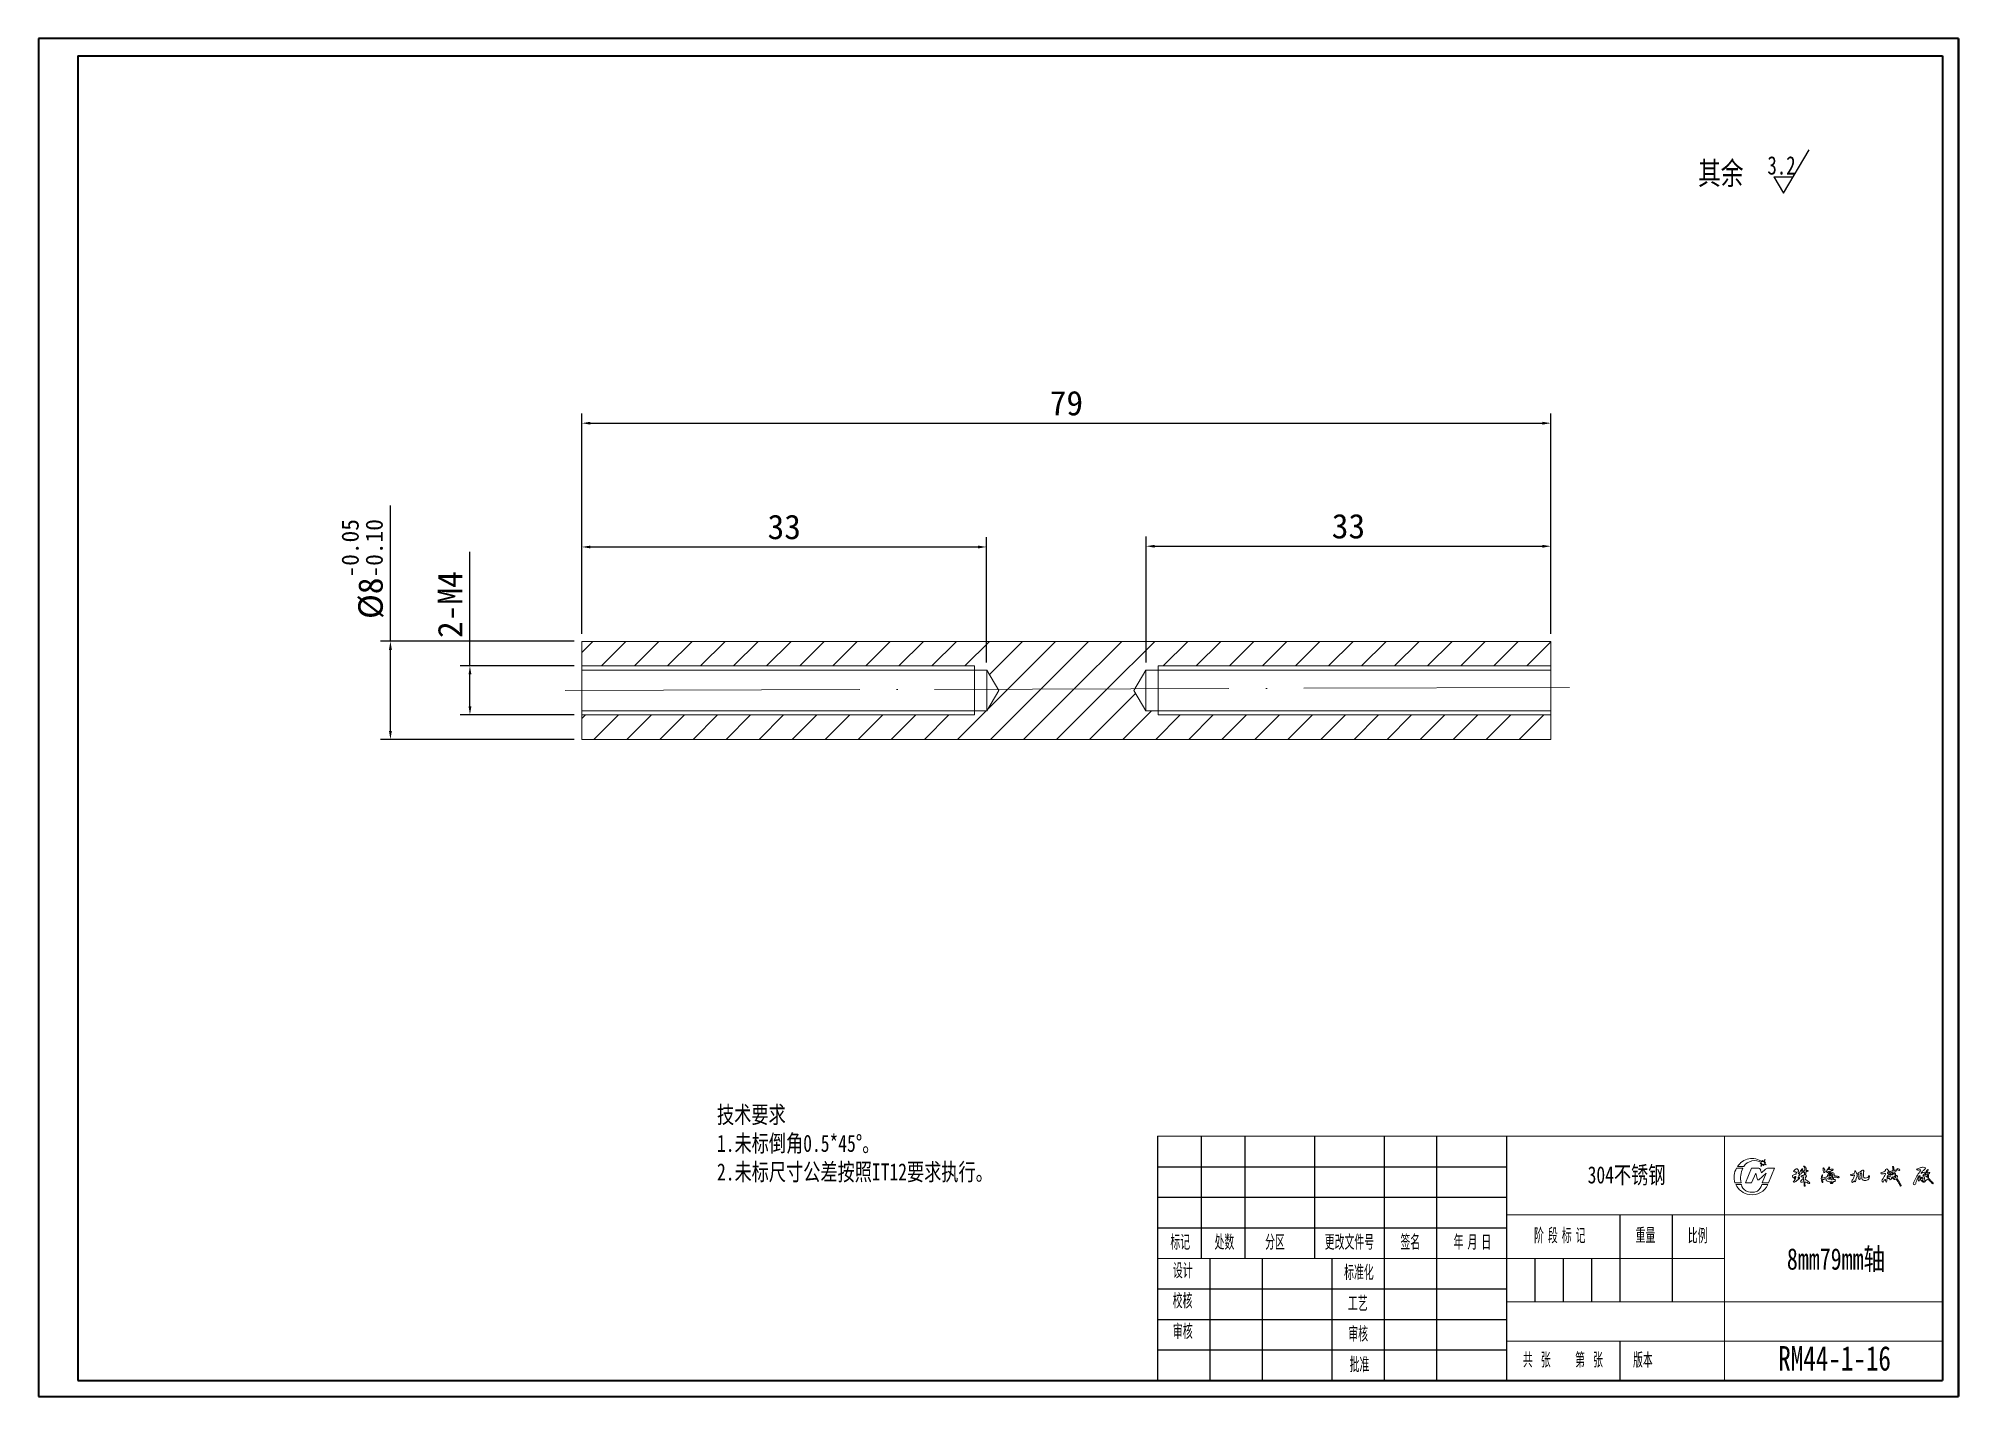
# Model space of a CAD drawing. Header units: millimetres. Extents: x 1773 to 1930, y 8 to 119.
import ezdxf

# ---------------------------------------------------------------- set-up
doc = ezdxf.new("R2010")
doc.units = ezdxf.units.MM
doc.header["$PDSIZE"] = -1
doc.linetypes.add('ACAD_ISO04W100', pattern=[30, 24, -3, 0, -3])
for name, color, linetype in [('10', 7, 'Continuous'), ('5', 7, 'Continuous'), ('9', 7, 'Continuous')]:
    doc.layers.add(name, color=color, linetype=linetype)
doc.layers.add('中心线', color=6, linetype='ACAD_ISO04W100', lineweight=0)
doc.layers.add('尺寸线', color=100, linetype='Continuous', lineweight=5)
doc.styles.add('SLDTEXTSTYLE1', font='TXT', dxfattribs={"width": 0.6, "bigfont": 'bigfont'})
doc.dimstyles.new('Annotative', dxfattribs={"dimscale": 0, "dimtxt": 2.5, "dimasz": 2.5, "dimexe": 1.25, "dimexo": 0.625, "dimtad": 1, "dimtxsty": 'Standard', "dimcen": 2.5, "dimadec": 0, "dimazin": 0, "dimtfac": 1, "dimtmove": 0, "dimatfit": 3, "dimfxl": 1, "dimarcsym": 0})

# ---------------------------------------------------------------- blocks, each defined once
blk = doc.blocks.new('*D11')
at = {"layer": 'Defpoints', "color": 0, "transparency": 16777216}
for p in [(1801.7, 69.75), (1817.3, 69.75), (1817.3, 61.75)]:
    blk.add_point(p, dxfattribs=at)
at = {"layer": '尺寸线', "color": 0, "lineweight": -2, "transparency": 16777216}
for p, q in [((1801.7, 69.75), (1801.7, 80.83)), ((1816.67, 69.75), (1800.9, 69.75)), ((1801.7, 62.45), (1801.7, 69.05)), ((1816.67, 61.75), (1800.9, 61.75))]:
    blk.add_line(p, q, dxfattribs=at)
at = {"layer": '尺寸线', "color": 0, "transparency": 16777216}
for points in [[(1801.58, 69.05), (1801.82, 69.05), (1801.7, 69.75)], [(1801.58, 62.45), (1801.82, 62.45), (1801.7, 61.75)]]:
    blk.add_solid(points, dxfattribs=at)
at = {"layer": '尺寸线', "color": 0, "transparency": 16777216, "insert": (1799.44, 75.64), "char_height": 2, "attachment_point": 5, "rotation": 90}
blk.add_mtext('%%C8{\\H0.7x;\\S-0.05^ -0.10;}', dxfattribs=at)
blk = doc.blocks.new('*D22')
at = {"layer": 'Defpoints', "color": 0, "transparency": 16777216}
for p in [(1896.3, 87.53), (1817.3, 69.75), (1896.3, 69.75)]:
    blk.add_point(p, dxfattribs=at)
at = {"layer": '尺寸线', "color": 0, "lineweight": -2, "transparency": 16777216}
for p, q in [((1817.3, 70.37), (1817.3, 88.33)), ((1896.3, 70.37), (1896.3, 88.33)), ((1818, 87.53), (1895.6, 87.53))]:
    blk.add_line(p, q, dxfattribs=at)
at = {"layer": '尺寸线', "color": 0, "transparency": 16777216}
for points in [[(1818, 87.64), (1818, 87.41), (1817.3, 87.53)], [(1895.6, 87.64), (1895.6, 87.41), (1896.3, 87.53)]]:
    blk.add_solid(points, dxfattribs=at)
at = {"layer": '尺寸线', "color": 0, "transparency": 16777216, "insert": (1856.8, 89.15), "char_height": 2, "attachment_point": 5}
blk.add_mtext('79', dxfattribs=at)
blk = doc.blocks.new('*D20')
at = {"layer": 'Defpoints', "color": 0, "transparency": 16777216}
for p in [(1850.3, 77.44), (1817.3, 69.75), (1850.3, 67.4)]:
    blk.add_point(p, dxfattribs=at)
at = {"layer": '尺寸线', "color": 0, "lineweight": -2, "transparency": 16777216}
for p, q in [((1817.3, 70.37), (1817.3, 78.24)), ((1818, 77.44), (1849.6, 77.44)), ((1850.3, 68.02), (1850.3, 78.24))]:
    blk.add_line(p, q, dxfattribs=at)
at = {"layer": '尺寸线', "color": 0, "transparency": 16777216}
for points in [[(1818, 77.55), (1818, 77.32), (1817.3, 77.44)], [(1849.6, 77.55), (1849.6, 77.32), (1850.3, 77.44)]]:
    blk.add_solid(points, dxfattribs=at)
at = {"layer": '尺寸线', "color": 0, "transparency": 16777216, "insert": (1833.8, 79.06), "char_height": 2, "attachment_point": 5}
blk.add_mtext('33', dxfattribs=at)
blk = doc.blocks.new('*D21')
at = {"layer": 'Defpoints', "color": 0, "transparency": 16777216}
for p in [(1896.3, 77.5), (1896.3, 69.75), (1863.29, 67.4)]:
    blk.add_point(p, dxfattribs=at)
at = {"layer": '尺寸线', "color": 0, "lineweight": -2, "transparency": 16777216}
for p, q in [((1863.29, 68.02), (1863.29, 78.3)), ((1896.3, 70.37), (1896.3, 78.3)), ((1863.99, 77.5), (1895.6, 77.5))]:
    blk.add_line(p, q, dxfattribs=at)
at = {"layer": '尺寸线', "color": 0, "transparency": 16777216}
for points in [[(1863.99, 77.61), (1863.99, 77.38), (1863.29, 77.5)], [(1895.6, 77.61), (1895.6, 77.38), (1896.3, 77.5)]]:
    blk.add_solid(points, dxfattribs=at)
at = {"layer": '尺寸线', "color": 0, "transparency": 16777216, "insert": (1879.79, 79.12), "char_height": 2, "attachment_point": 5}
blk.add_mtext('33', dxfattribs=at)
blk = doc.blocks.new('*D24')
at = {"layer": 'Defpoints', "color": 0, "transparency": 16777216}
for p in [(1808.18, 67.75), (1817.3, 67.75), (1817.3, 63.75)]:
    blk.add_point(p, dxfattribs=at)
at = {"layer": '尺寸线', "color": 0, "lineweight": -2, "transparency": 16777216}
for p, q in [((1808.18, 67.75), (1808.18, 77.03)), ((1816.67, 67.75), (1807.38, 67.75)), ((1808.18, 64.45), (1808.18, 67.05)), ((1816.67, 63.75), (1807.38, 63.75))]:
    blk.add_line(p, q, dxfattribs=at)
at = {"layer": '尺寸线', "color": 0, "transparency": 16777216}
for points in [[(1808.07, 67.05), (1808.3, 67.05), (1808.18, 67.75)], [(1808.07, 64.45), (1808.3, 64.45), (1808.18, 63.75)]]:
    blk.add_solid(points, dxfattribs=at)
at = {"layer": '尺寸线', "color": 0, "transparency": 16777216, "insert": (1806.56, 72.74), "char_height": 2, "attachment_point": 5, "rotation": 90}
blk.add_mtext('2-M4', dxfattribs=at)

msp = doc.modelspace()

# ---------------------------------------------------------------- hatches: boundary and pattern name
h = msp.add_hatch()
h.set_pattern_fill('ANSI31', color=4, scale=0.6)
h.paths.add_polyline_path([(1896.296, 69.745), (1817.296, 69.745), (1817.296, 67.745), (1849.305, 67.745), (1849.305, 67.395), (1850.305, 67.395), (1851.235, 65.847), (1862.377, 65.879), (1863.288, 67.395), (1864.288, 67.395), (1864.288, 67.745), (1896.296, 67.745)])
h.paths.add_polyline_path([(1896.296, 63.745), (1864.288, 63.745), (1864.288, 64.095), (1863.288, 64.095), (1862.216, 65.878), (1851.235, 65.847), (1851.296, 65.745), (1850.305, 64.095), (1849.305, 64.095), (1849.305, 63.745), (1817.296, 63.745), (1817.296, 61.745), (1896.296, 61.745)])

# ---------------------------------------------------------------- linework, layer by layer
for p, q in [((1915.257, 106.279), (1917.332, 109.807)), ((1914.475, 107.609), (1915.257, 106.279)), ((1914.475, 107.609), (1916.039, 107.609))]:
    msp.add_line(p, q)
at = {"color": 7, "linetype": 'Continuous', "lineweight": 15}
for p, q in [((1817.296, 67.395), (1817.296, 69.745)), ((1817.296, 69.745), (1896.296, 69.745)), ((1896.296, 67.395), (1896.296, 69.745)), ((1817.296, 67.745), (1849.305, 67.745)), ((1817.296, 67.395), (1850.305, 67.395)), ((1817.296, 64.095), (1817.296, 67.395)), ((1849.305, 67.745), (1849.305, 63.745)), ((1850.305, 67.395), (1851.296, 65.745)), ((1850.305, 67.395), (1850.305, 64.095)), ((1862.296, 65.745), (1863.288, 67.395)), ((1863.288, 67.395), (1896.296, 67.395)), ((1863.288, 64.095), (1863.288, 67.395)), ((1864.288, 67.745), (1896.296, 67.745)), ((1864.288, 63.745), (1864.288, 67.745)), ((1896.296, 64.095), (1896.296, 67.395)), ((1851.296, 65.745), (1850.305, 64.095)), ((1863.288, 64.095), (1862.296, 65.745)), ((1850.305, 64.095), (1817.296, 64.095)), ((1817.296, 61.745), (1817.296, 64.095)), ((1849.305, 63.745), (1817.296, 63.745)), ((1896.296, 64.095), (1863.288, 64.095)), ((1896.296, 63.745), (1864.288, 63.745)), ((1896.296, 61.745), (1896.296, 64.095)), ((1896.296, 61.745), (1817.296, 61.745))]:
    msp.add_line(p, q, dxfattribs=at)
at = {"layer": '10', "color": 7, "lineweight": 15}
for p, q in [((1910.435, 29.405), (1910.435, 19.453)), ((1892.664, 23.007), (1928.206, 23.007)), ((1864.23, 19.453), (1910.435, 19.453)), ((1910.435, 19.453), (1910.435, 9.501)), ((1892.664, 15.899), (1928.206, 15.899)), ((1892.664, 12.694), (1928.206, 12.694))]:
    msp.add_line(p, q, dxfattribs=at)
at = {"layer": '5', "color": 7, "lineweight": 15}
for p, q in [((1864.23, 29.405), (1928.206, 29.405)), ((1864.23, 29.405), (1928.206, 29.405)), ((1911.431, 26.814), (1911.947, 26.814)), ((1912.008, 26.934), (1911.509, 26.934)), ((1912.152, 25.607), (1912.647, 26.808)), ((1912.647, 26.808), (1913.152, 26.808)), ((1913.35, 27.169), (1913.463, 27.244)), ((1913.49, 27.16), (1913.353, 27.16)), ((1913.39, 26.648), (1913.457, 26.412)), ((1913.413, 26.967), (1913.49, 27.16)), ((1913.561, 27.124), (1913.422, 26.962)), ((1913.457, 26.412), (1913.794, 26.728)), ((1913.502, 27.324), (1913.516, 27.429)), ((1913.539, 27.434), (1913.598, 27.332)), ((1913.624, 27.015), (1913.561, 27.124)), ((1913.598, 27.332), (1913.751, 27.521)), ((1913.648, 27.133), (1913.647, 27.021)), ((1913.811, 27.076), (1913.648, 27.133)), ((1913.759, 27.516), (1913.667, 27.3)), ((1913.667, 27.3), (1913.786, 27.297)), ((1913.789, 27.288), (1913.699, 27.22)), ((1913.699, 27.22), (1913.823, 27.096)), ((1914.016, 26.808), (1914.516, 26.808)), ((1914.516, 26.808), (1914.017, 25.603)), ((1918.476, 26.803), (1918.506, 26.819)), ((1918.506, 26.819), (1918.537, 26.804)), ((1918.923, 26.721), (1918.918, 26.685)), ((1918.98, 26.769), (1918.923, 26.721)), ((1918.951, 26.904), (1918.986, 26.897)), ((1923.569, 26.607), (1923.572, 26.688)), ((1924.137, 26.916), (1924.147, 26.948)), ((1924.153, 26.881), (1924.137, 26.916)), ((1924.17, 26.765), (1924.153, 26.881)), ((1924.272, 26.652), (1924.299, 26.626)), ((1924.514, 26.771), (1924.497, 26.735)), ((1924.497, 26.735), (1924.526, 26.703)), ((1924.733, 26.676), (1924.718, 26.715)), ((1927.015, 26.694), (1927.039, 26.664)), ((1911.806, 25.607), (1911.295, 25.605)), ((1911.367, 25.473), (1911.826, 25.473)), ((1912.649, 25.607), (1912.152, 25.607)), ((1912.985, 26.401), (1912.649, 25.607)), ((1913.129, 25.858), (1912.985, 26.401)), ((1913.235, 25.858), (1913.129, 25.858)), ((1913.833, 26.385), (1913.235, 25.858)), ((1913.482, 25.473), (1913.987, 25.473)), ((1913.519, 25.603), (1913.833, 26.385)), ((1914.017, 25.603), (1913.519, 25.603)), ((1916.05, 25.677), (1916.06, 25.709)), ((1916.165, 26.109), (1916.15, 26.09)), ((1916.216, 26.026), (1916.193, 25.955)), ((1916.21, 25.908), (1916.268, 26.079)), ((1916.252, 26.325), (1916.283, 26.343)), ((1916.299, 26.491), (1916.269, 26.507)), ((1916.478, 26.349), (1916.512, 26.345)), ((1916.485, 26.01), (1916.508, 26.037)), ((1916.508, 26.037), (1916.544, 26.034)), ((1916.67, 25.677), (1916.647, 25.703)), ((1916.685, 26.11), (1916.682, 26.144)), ((1916.717, 26.098), (1916.685, 26.11)), ((1916.733, 26.558), (1916.747, 26.529)), ((1916.903, 26.078), (1916.882, 26.1)), ((1916.889, 25.847), (1916.899, 25.693)), ((1916.911, 25.885), (1916.911, 25.91)), ((1916.923, 25.621), (1916.911, 25.885)), ((1916.949, 25.346), (1916.931, 25.373)), ((1916.975, 26.491), (1916.943, 26.504)), ((1917.016, 25.386), (1917.015, 25.354)), ((1917.122, 26.532), (1917.091, 26.518)), ((1917.394, 25.592), (1917.381, 25.565)), ((1918.4, 26.256), (1918.425, 26.271)), ((1918.431, 25.623), (1918.402, 25.627)), ((1918.43, 25.861), (1918.426, 25.827)), ((1918.459, 25.881), (1918.43, 25.861)), ((1918.452, 25.65), (1918.431, 25.623)), ((1918.722, 25.904), (1918.7, 25.927)), ((1918.722, 25.867), (1918.722, 25.904)), ((1918.942, 26.171), (1918.953, 26.156)), ((1919.018, 26.407), (1918.963, 26.194)), ((1918.984, 25.907), (1919.003, 25.934)), ((1919.001, 26.513), (1918.992, 26.54)), ((1919.014, 26.009), (1919.039, 26.025)), ((1919.018, 26.266), (1919.038, 26.36)), ((1919.081, 26.284), (1919.039, 26.254)), ((1919.057, 26.241), (1919.078, 26.257)), ((1919.092, 26.259), (1919.106, 26.246)), ((1919.096, 25.578), (1919.096, 25.611)), ((1919.23, 26.164), (1919.218, 26.088)), ((1919.241, 26.042), (1919.263, 26.213)), ((1919.347, 25.713), (1919.317, 25.703)), ((1919.465, 25.763), (1919.453, 25.73)), ((1919.472, 25.857), (1919.487, 25.831)), ((1919.784, 26.082), (1919.78, 26.046)), ((1920.735, 26.233), (1920.716, 26.252)), ((1920.912, 26.233), (1920.867, 26.21)), ((1920.913, 25.654), (1920.883, 25.646)), ((1921.024, 26.237), (1920.993, 26.256)), ((1921.049, 25.776), (1921.016, 25.777)), ((1921.03, 26.194), (1921.024, 26.237)), ((1921.057, 25.731), (1921.049, 25.776)), ((1921.062, 26.545), (1921.071, 26.583)), ((1921.071, 26.583), (1921.108, 26.583)), ((1921.132, 25.712), (1921.097, 25.694)), ((1921.239, 26.378), (1921.27, 26.346)), ((1921.349, 26.429), (1921.341, 26.391)), ((1921.403, 25.895), (1921.441, 25.892)), ((1921.514, 26.338), (1921.534, 26.372)), ((1921.589, 26.428), (1921.615, 26.41)), ((1923.375, 25.701), (1923.346, 25.673)), ((1923.571, 25.855), (1923.565, 25.892)), ((1923.641, 25.69), (1923.62, 25.664)), ((1923.741, 26.362), (1923.771, 26.349)), ((1923.795, 26.232), (1923.769, 26.223)), ((1923.834, 26.578), (1923.833, 26.545)), ((1923.946, 26.383), (1923.852, 26.284)), ((1923.916, 25.95), (1923.885, 25.968)), ((1923.955, 25.86), (1923.919, 25.867)), ((1923.937, 26.261), (1923.99, 26.318)), ((1924.137, 26.474), (1924.043, 26.446)), ((1924.127, 26.399), (1924.177, 26.407)), ((1924.137, 26.064), (1924.13, 26.099)), ((1924.133, 26.273), (1924.133, 26.303)), ((1924.318, 26.504), (1924.137, 26.474)), ((1924.18, 25.964), (1924.151, 25.946)), ((1924.239, 26.028), (1924.18, 25.964)), ((1924.185, 26.406), (1924.216, 26.376)), ((1924.222, 25.949), (1924.282, 25.961)), ((1924.262, 26.136), (1924.256, 26.128)), ((1924.258, 26.294), (1924.297, 26.305)), ((1924.409, 26.189), (1924.414, 26.15)), ((1924.414, 26.15), (1924.447, 26.121)), ((1924.473, 26.224), (1924.507, 26.215)), ((1924.516, 26.033), (1924.496, 26.002)), ((1924.832, 25.356), (1924.796, 25.347)), ((1926.399, 26.145), (1926.389, 26.173)), ((1926.393, 25.89), (1926.399, 25.927)), ((1926.441, 25.831), (1926.393, 25.89)), ((1926.463, 26.389), (1926.499, 26.383)), ((1926.589, 25.831), (1926.56, 25.805)), ((1926.635, 26.258), (1926.619, 26.218)), ((1926.893, 26.26), (1926.856, 26.261)), ((1926.944, 26.456), (1926.93, 26.417)), ((1926.93, 26.417), (1926.943, 26.39)), ((1927.165, 26.446), (1927.192, 26.416))]:
    msp.add_line(p, q, dxfattribs=at)
for centre, radius, start, end in [((1912.631, 26.067), 1.414, 148.10678, 199.0712), ((1912.687, 26.202), 1.387, 53.99854, 148.11308), ((1913.474, 26.024), 1.72, 152.64769, 194.03749), ((1912.887, 26.379), 1.039, 56.30183, 147.72417), ((1913.17, 26.577), 0.232, 17.84837, 94.25997), ((1913.353, 27.165), 0.00492, 123.59808, 270), ((1913.418, 26.965), 0.00492, 158.25924, 319.48501), ((1913.528, 27.428), 0.0123, 30.5695, 172.24527), ((1913.635, 27.021), 0.0123, 210.0475, 359.33925), ((1913.754, 27.518), 0.00492, 336.84757, 141.15035), ((1913.786, 27.292), 0.00492, 306.89987, 88.42974), ((1914.045, 26.382), 0.427, 93.88116, 125.93911), ((1913.815, 27.087), 0.0123, 250.62338, 44.9943), ((1916.17, 26.526), 0.104, 115.88205, 173.9154), ((1916.172, 26.617), 0.0475, 90.16643, 177.15274), ((1916.269, 26.601), 0.116, 95.00357, 146.77594), ((1916.32, 26.666), 0.0797, 40.56591, 139.98771), ((1916.161, 26.277), 0.491, 55.36323, 63.54781), ((1916.793, 26.834), 0.384, 203.40216, 213.911), ((1916.334, 26.595), 0.142, 328.87571, 9.96208), ((1916.983, 26.404), 0.386, 131.13318, 152.18921), ((1916.788, 26.686), 0.0604, 71.26752, 170.74483), ((1916.937, 26.503), 0.211, 145.51709, 164.82413), ((1916.447, 26.875), 0.405, 321.3255, 331.19696), ((1916.764, 26.715), 0.0511, 316.66988, 32.3132), ((1916.922, 26.915), 0.0459, 66.69586, 147.69693), ((1916.874, 26.869), 0.0714, 25.63936, 82.80869), ((1916.598, 26.693), 0.399, 356.13915, 31.29985), ((1916.935, 26.823), 0.134, 12.6009, 87.89792), ((1916.923, 26.653), 0.0742, 288.53917, 10.41098), ((1916.84, 26.738), 0.254, 346.7386, 26.84101), ((1917.171, 26.664), 0.0855, 169.41921, 216.93768), ((1917.156, 26.831), 0.225, 256.37479, 283.87397), ((1917.224, 26.534), 0.0801, 52.06811, 100.59966), ((1918.633, 26.743), 0.168, 159.05098, 196.84599), ((1918.983, 26.709), 0.511, 181.72603, 206.7303), ((1918.603, 26.803), 0.0656, 179.85433, 247.00262), ((1918.304, 26.579), 0.319, 4.16649, 30.95386), ((1919.149, 26.462), 0.389, 144.34957, 170.68907), ((1916.634, 27.919), 2.52, 330.76649, 333.99261), ((1917.072, 27.936), 2.144, 328.44852, 331.21479), ((1918.971, 26.775), 0.104, 239.46341, 298.59173), ((1918.913, 26.851), 0.106, 309.16772, 348.94294), ((1918.297, 26.542), 0.775, 21.79876, 27.21515), ((1919.026, 26.789), 0.106, 267.65225, 307.84646), ((1919.191, 26.338), 0.38, 94.04097, 105.21873), ((1919.35, 26.038), 0.704, 99.23738, 105.30645), ((1919.192, 26.768), 0.164, 261.14893, 286.60528), ((1919.231, 26.663), 0.0706, 29.98959, 85.48529), ((1919.08, 26.768), 0.224, 315.36404, 341.91805), ((1922.277, 25.562), 1.226, 121.01497, 124.68213), ((1921.714, 26.564), 0.0849, 345.38413, 144.80873), ((1923.671, 26.628), 0.116, 92.38317, 148.90354), ((1923.606, 26.627), 0.132, 29.05936, 62.6982), ((1923.483, 26.34), 0.423, 34.18843, 55.84857), ((1924.084, 26.787), 0.195, 274.63376, 297.53629), ((1924.164, 26.898), 0.0525, 21.32184, 108.17619), ((1925.108, 26.853), 0.942, 185.35467, 190.09043), ((1924.117, 26.656), 0.0707, 323.57903, 26.99106), ((1923.978, 26.782), 0.271, 356.92747, 29.94288), ((1924.81, 26.824), 0.564, 185.74219, 197.75807), ((1924.262, 26.845), 0.222, 279.60894, 299.35701), ((1924.394, 26.557), 0.0976, 35.28434, 103.784), ((1925.689, 25.585), 1.592, 139.74669, 142.61696), ((1924.543, 26.477), 0.296, 53.71884, 95.69989), ((1924.744, 26.914), 0.303, 224.06332, 255.8517), ((1924.633, 26.723), 0.11, 289.88514, 334.75238), ((1926.603, 25.903), 0.959, 103.38514, 121.96981), ((1926.201, 26.781), 0.124, 211.526, 265.05364), ((1926.283, 26.868), 0.23, 246.3551, 266.49125), ((1926.404, 26.321), 0.345, 93.92541, 113.05638), ((1926.41, 26.581), 0.0896, 57.68166, 109.54099), ((1926.609, 26.188), 0.686, 86.6853, 109.38389), ((1926.813, 26.277), 0.52, 133.02447, 141.47338), ((1927.012, 26.157), 0.586, 127.55775, 138.95119), ((1926.675, 26.628), 0.247, 59.89747, 96.25219), ((1926.545, 26.903), 0.302, 291.36547, 320.75735), ((1926.749, 26.783), 0.0773, 292.93388, 49.26034), ((1927.007, 26.55), 0.106, 134.76416, 177.12423), ((1927.021, 26.604), 0.0909, 93.49946, 166.2315), ((1926.781, 26.706), 0.261, 317.14152, 350.82555), ((1912.643, 26.048), 1.4, 204.25819, 263.22268), ((1912.533, 25.573), 0.714, 188.07778, 239.36943), ((1912.704, 26.045), 1.405, 260.74299, 335.98713), ((1912.309, 25.845), 1.23, 312.06403, 342.41098), ((1916.088, 26.135), 0.107, 111.73471, 250.43201), ((1915.801, 26.796), 0.613, 293.74076, 304.37866), ((1916.146, 26.221), 0.552, 259.91518, 270.87813), ((1915.899, 25.716), 0.354, 52.03613, 64.44068), ((1917.052, 24.991), 1.225, 135.77997, 144.14487), ((1916.155, 26.667), 0.157, 235.55963, 273.09561), ((1916.587, 26.509), 0.697, 227.57647, 233.63482), ((1916.268, 26.101), 0.224, 94.00789, 122.49705), ((1916.192, 26.084), 0.0417, 171.39316, 285.58996), ((1916.145, 25.806), 0.138, 274.20871, 318.69402), ((1916.222, 26.721), 0.219, 254.45682, 282.35154), ((1916.196, 26.092), 0.0359, 67.96471, 152.63215), ((1916.181, 25.959), 0.0132, 236.67345, 342.78491), ((1916.056, 25.955), 0.162, 317.34984, 342.87309), ((1916.203, 26.03), 0.0132, 342.78491, 91.18323), ((1916.16, 26.318), 0.199, 284.42988, 294.48738), ((1916.244, 26.119), 0.018, 338.4925, 93.47325), ((1916.672, 25.394), 0.532, 123.39982, 142.88236), ((1916.233, 26.088), 0.0367, 345.40153, 40.67624), ((1916.093, 26.412), 0.202, 340.21454, 1.49825), ((1916.132, 26.464), 0.169, 343.75878, 9.03261), ((1915.821, 26.78), 1.095, 300.69424, 306.31765), ((1916.281, 26.116), 0.202, 317.22654, 337.38014), ((1916.436, 26.033), 0.0545, 262.75607, 335.03996), ((1916.751, 26.472), 0.299, 170.36434, 204.19773), ((1916.345, 26.137), 0.157, 321.28638, 0.14287), ((1916.759, 25.61), 0.409, 125.14715, 135.17814), ((1916.563, 26.151), 0.0632, 96.06335, 192.77441), ((1916.335, 26.441), 0.201, 331.4243, 351.08691), ((1916.499, 25.997), 0.0583, 295.09104, 39.4683), ((1916.624, 26.375), 0.0968, 117.42123, 158.79048), ((1916.643, 26.214), 0.115, 90.76751, 143.3679), ((1916.485, 26.243), 0.0777, 338.26911, 30.74864), ((1916.671, 26.445), 0.0926, 126.9119, 170.0414), ((1916.171, 26.731), 0.492, 334.47962, 342.72974), ((1916.527, 26.584), 0.28, 294.24208, 316.26159), ((1916.294, 25.812), 0.369, 342.7667, 353.93769), ((1916.72, 25.752), 0.0624, 96.00648, 160.44021), ((1916.771, 26.111), 0.446, 256.86891, 284.61724), ((1916.807, 26.001), 0.19, 99.81165, 131.03223), ((1916.222, 26.299), 0.69, 315.43317, 324.4382), ((1916.799, 26.219), 0.145, 235.83347, 305.07277), ((1917.091, 26.033), 0.509, 127.31067, 135.32762), ((1916.861, 26.312), 0.246, 93.20974, 117.52757), ((1916.822, 26.141), 0.0663, 72.56929, 135.4047), ((1916.719, 26.609), 0.183, 290.38055, 312.91964), ((1918.977, 24.109), 2.83, 138.66815, 140.81882), ((1916.847, 26.317), 0.113, 267.43343, 338.97668), ((1916.856, 26.616), 0.141, 264.95169, 308.03305), ((1916.927, 26.449), 0.135, 81.92744, 126.67163), ((1916.73, 26.103), 0.175, 314.20692, 351.58046), ((1916.829, 25.906), 0.0458, 312.80177, 359.72413), ((1916.876, 25.875), 0.0167, 191.77564, 274.76943), ((1916.894, 25.9), 0.0201, 30.37273, 163.99607), ((1916.876, 25.846), 0.0132, 3.57579, 82.82114), ((1916.885, 25.693), 0.0132, 264.40984, 3.57579), ((1915.673, 25.458), 1.261, 356.16, 7.45446), ((1916.961, 25.511), 0.165, 265.92367, 288.99747), ((1919.138, 25.982), 2.205, 169.54971, 172.32807), ((1916.646, 26.453), 0.331, 347.61238, 6.50537), ((1917.206, 25.573), 0.208, 152.93266, 192.2151), ((1917.108, 25.441), 0.107, 170.8204, 210.91739), ((1916.702, 25.493), 0.302, 353.48882, 6.8611), ((1917.046, 25.602), 0.0706, 53.29979, 111.01202), ((1917.25, 25.928), 0.224, 166.95309, 194.40932), ((1916.202, 26.345), 0.908, 336.20184, 340.66322), ((1917.37, 26.32), 0.56, 233.13321, 244.16571), ((1917.212, 26.288), 0.156, 159.46151, 185.23184), ((1917.307, 26.488), 0.33, 220.65354, 233.05021), ((1917.128, 26.055), 0.0707, 130.87673, 189.16745), ((1917.623, 26.315), 0.557, 166.56195, 177.22767), ((1917.275, 26.455), 0.195, 161.24927, 183.02782), ((1917.043, 26.193), 0.0924, 294.8967, 339.12946), ((1917.032, 25.392), 0.272, 40.42099, 78.10447), ((1916.33, 25.944), 0.828, 15.08818, 19.81229), ((1917.142, 26.734), 0.203, 264.49128, 284.4301), ((1916.629, 24.948), 1, 40.12015, 60.26806), ((1916.35, 27.762), 1.486, 304.54577, 308.42677), ((1917.312, 25.649), 0.108, 227.82776, 309.58112), ((1918.508, 25.956), 0.181, 172.67696, 206.24608), ((1917.612, 26.166), 0.739, 345.35926, 353.68154), ((1919.545, 26.019), 1.208, 186.8083, 198.94544), ((1918.593, 26.025), 0.253, 150.43685, 166.48195), ((1917.933, 26.316), 0.47, 339.33731, 352.68595), ((1918.575, 26.055), 0.174, 165.44538, 199.15041), ((1918.197, 26.208), 0.236, 332.22312, 15.46446), ((1918.119, 27.559), 1.589, 280.54822, 288.24676), ((1918.056, 25.682), 0.397, 355.24294, 21.39194), ((1918.401, 26.71), 0.832, 273.97991, 278.85581), ((1919.496, 26.821), 1.028, 199.4082, 203.32193), ((1918.67, 25.659), 0.269, 83.52515, 121.48032), ((1918.464, 26.576), 0.184, 298.71089, 345.13535), ((1918.557, 26.455), 0.409, 278.35182, 308.34024), ((1919.093, 26.688), 0.478, 190.29648, 199.45662), ((1918.821, 25.855), 0.1, 172.86773, 253.42089), ((1918.18, 26.318), 0.62, 13.13159, 19.52313), ((1918.826, 26.499), 0.0578, 224.4428, 331.22424), ((1918.558, 24.753), 1.032, 70.91261, 76.87081), ((1918.684, 26.232), 0.16, 322.56195, 347.73017), ((1919.134, 26.076), 0.318, 144.60088, 157.4718), ((1918.911, 25.971), 0.055, 147.82, 225.32738), ((1919.151, 25.327), 0.732, 91.09513, 113.0134), ((1919.08, 26.598), 0.698, 252.69997, 262.0361), ((1918.677, 26.374), 0.228, 330.18511, 347.99972), ((1918.942, 26.45), 0.0692, 102.74047, 162.33987), ((1919.033, 25.981), 0.287, 241.49331, 269.79703), ((1919.667, 25.932), 0.862, 143.38742, 152.8231), ((1918.979, 26.473), 0.0681, 78.85274, 139.1547), ((1919.104, 26.044), 0.206, 133.38991, 142.03165), ((1918.994, 26.328), 0.177, 256.87561, 276.74517), ((1918.559, 26.646), 0.461, 334.36531, 343.16404), ((1919.242, 25.937), 0.239, 162.46075, 180.49175), ((1919.022, 26.183), 0.032, 257.35369, 8.59842), ((1919.243, 26.289), 0.254, 135.77568, 152.49696), ((1919.031, 26.265), 0.0131, 174.36274, 305.45423), ((1919.133, 25.133), 0.57, 82.33881, 100.222), ((1919.085, 26.329), 0.0566, 132.13492, 147.01586), ((1918.98, 25.869), 0.166, 30.60002, 69.33977), ((1919.101, 26.317), 0.0761, 87.96358, 135.13708), ((1919.065, 26.231), 0.0131, 128.13944, 185.70466), ((1919.334, 26.219), 0.283, 177.83307, 186.1836), ((1919.906, 26.014), 0.959, 145.28134, 151.83317), ((1919.086, 26.247), 0.0131, 62.84712, 128.13944), ((1919.033, 26.365), 0.0941, 300.7695, 314.15184), ((1919.156, 25.438), 0.183, 86.44899, 109.08666), ((1919.156, 25.612), 0.0694, 208.77301, 271.37545), ((1919.291, 25.958), 0.39, 110.46738, 119.5821), ((1918.89, 26.846), 0.5, 295.31345, 303.35768), ((1917.519, 26.357), 1.655, 343.36215, 345.88869), ((1919.172, 25.965), 0.106, 230.0997, 288.7629), ((1919.405, 26.476), 0.377, 217.59684, 226.2384), ((1919.086, 26.642), 0.0883, 291.27437, 335.76256), ((1919.059, 26.448), 0.397, 281.26614, 291.01765), ((1919.193, 26.229), 0.0541, 206.74106, 293.2294), ((1919.201, 26.277), 0.066, 358.35224, 134.77651), ((1919.177, 25.639), 0.0989, 259.12262, 341.84204), ((1919.222, 26.329), 0.114, 48.73299, 120.01574), ((1919.162, 25.673), 0.0532, 275.85777, 27.63047), ((1919.205, 26.09), 0.0131, 255.96963, 351.74296), ((1919.172, 25.914), 0.0591, 304.08962, 16.85772), ((1919.217, 26.166), 0.0131, 351.74296, 101.99256), ((1918.97, 26.015), 0.273, 341.9753, 5.65657), ((1919.082, 26.256), 0.186, 346.49377, 5.8595), ((1919.16, 25.721), 0.158, 314.57212, 353.66859), ((1919.225, 26.262), 0.169, 28.24187, 64.4197), ((1919.686, 25.922), 0.353, 155.57345, 184.64559), ((1919.395, 25.979), 0.105, 234.80046, 273.26907), ((1919.372, 25.9), 0.188, 262.30006, 295.26022), ((1919.404, 25.964), 0.111, 74.17181, 110.67067), ((1919.337, 26.298), 0.0569, 338.24435, 50.47087), ((1919.473, 26.247), 0.0883, 160.09577, 229.41631), ((1919.339, 25.465), 0.414, 71.13597, 81.36517), ((1919.498, 26.702), 0.528, 261.08588, 268.85479), ((1919.477, 25.7), 0.373, 74.94063, 96.59662), ((1919.691, 25.726), 0.229, 152.8165, 170.71013), ((1919.248, 24.185), 2.004, 78.08665, 83.14928), ((1919.763, 26.521), 0.498, 247.66272, 259.89858), ((1919.651, 25.975), 0.171, 38.77309, 86.38804), ((1919.709, 26.17), 0.144, 256.86653, 299.54845), ((1920.767, 26.244), 0.0517, 88.61056, 171.00204), ((1920.931, 26.966), 0.759, 255.08217, 265.17792), ((1920.451, 27.695), 1.435, 282.75949, 289.69337), ((1921.014, 25.713), 0.191, 142.60953, 185.5261), ((1921.396, 26.325), 0.852, 227.76456, 232.93961), ((1919.772, 26.54), 1.301, 326.89245, 332.27689), ((1920.654, 27.276), 1.075, 283.87896, 288.39849), ((1920.774, 25.876), 0.262, 301.92472, 337.74683), ((1920.466, 26.272), 0.569, 323.66249, 352.08888), ((1920.92, 26.494), 0.151, 275.53426, 19.80089), ((1921.097, 25.734), 0.0403, 183.7166, 270.64392), ((1920.932, 26.416), 0.242, 8.57633, 43.3212), ((1920.853, 25.843), 0.309, 334.88556, 4.48875), ((1922.047, 25.86), 0.887, 174.6877, 179.49849), ((1921.911, 25.788), 0.763, 150.74152, 168.3445), ((1921.271, 26.475), 0.102, 192.53939, 251.94565), ((1921.392, 26.214), 0.155, 157.77031, 200.13057), ((1921.148, 26.344), 0.122, 324.71284, 1.10896), ((1919.574, 26.283), 1.776, 353.37041, 358.4457), ((1921.583, 26.062), 0.245, 176.21977, 222.91089), ((1920.907, 26.287), 0.446, 353.22326, 13.37655), ((1921.488, 26.242), 0.233, 97.62492, 126.71996), ((1921.375, 26.006), 0.132, 299.96091, 333.97474), ((1921.414, 26.583), 0.119, 291.38328, 329.59079), ((1921.779, 26.122), 0.297, 168.09333, 190.89099), ((1923.014, 26.088), 1.527, 180.85757, 185.26996), ((1919.375, 26.623), 2.158, 348.24412, 352.41924), ((1921.249, 26.949), 0.502, 302.1333, 311.08782), ((1921.28, 26.677), 0.397, 309.7516, 321.08318), ((1920.838, 26.254), 0.793, 359.98446, 11.3371), ((1923.02, 26.215), 1.39, 178.38568, 183.24953), ((1920.547, 26.032), 1.091, 1.34932, 5.47816), ((1921.952, 26.023), 0.316, 173.7747, 209.46668), ((1921.414, 25.501), 0.451, 44.49478, 54.49986), ((1921.881, 26.399), 0.6, 256.03282, 286.0682), ((1923.037, 26.289), 1.278, 171.97534, 186.07816), ((1921.574, 26.06), 0.214, 5.2333, 26.02074), ((1921.438, 26.621), 0.367, 335.38476, 347.64566), ((1921.842, 26.079), 0.0547, 179.65304, 263.12671), ((1921.898, 26.089), 0.0892, 225.36565, 276.03531), ((1921.943, 26.385), 0.387, 264.62119, 299.72766), ((1921.97, 26.097), 0.285, 285.56644, 4.42241), ((1922.085, 26.123), 0.0898, 304.03292, 19.3571), ((1922.244, 26.097), 0.0932, 97.374, 142.60412), ((1922.181, 26.134), 0.0747, 348.07803, 47.47698), ((1923.247, 26.405), 0.059, 164.68104, 236.53228), ((1922.879, 27.692), 1.309, 283.75338, 299.43994), ((1923.298, 26.531), 0.194, 244.58666, 279.90362), ((1923.626, 25.759), 0.349, 168.75715, 188.62986), ((1923.372, 25.803), 0.133, 226.63108, 258.92644), ((1923.5, 25.713), 0.245, 133.79354, 152.12619), ((1925.171, 24.852), 2.113, 146.2824, 150.59117), ((1923.373, 26.688), 0.351, 263.10676, 289.05182), ((1923.621, 25.601), 0.266, 132.11322, 157.7573), ((1922.552, 26.525), 0.996, 329.85284, 336.70089), ((1923.409, 25.916), 0.123, 285.90802, 322.94314), ((1924.787, 25.481), 1.471, 146.00988, 153.76073), ((1923.478, 26.519), 0.163, 273.57476, 301.33654), ((1923.592, 25.801), 0.0943, 106.80552, 154.70226), ((1923.484, 26.632), 0.0886, 295.73802, 343.67734), ((1923.498, 26.338), 0.0773, 333.32896, 33.04183), ((1923.841, 25.807), 0.274, 170.09056, 187.70482), ((1923.703, 25.768), 0.133, 178.86858, 231.52787), ((1923.566, 25.786), 0.121, 307.91305, 3.57718), ((1924.235, 25.849), 0.551, 177.52003, 185.77892), ((1922.918, 25.968), 0.772, 352.93608, 1.78853), ((1923.904, 26.009), 0.215, 132.14254, 184.52517), ((1923.858, 26.418), 0.13, 136.29963, 205.60617), ((1923.825, 26.039), 0.0708, 40.82293, 171.14546), ((1923.844, 26.048), 0.0894, 178.40215, 296.86375), ((1923.822, 26.187), 0.0649, 145.75587, 196.87612), ((1923.742, 26.629), 0.124, 280.30258, 317.03011), ((1923.863, 26.331), 0.0932, 120.06604, 168.66267), ((1923.901, 26.174), 0.121, 113.55705, 151.15416), ((1923.99, 26.314), 0.199, 117.32381, 150.67009), ((1923.888, 26.144), 0.0593, 260.33848, 339.3398), ((1923.984, 26.459), 0.0915, 85.12581, 159.15713), ((1924.077, 25.913), 0.164, 167.22594, 196.26337), ((1923.947, 26.251), 0.0144, 136.79223, 219.18543), ((1923.836, 26.176), 0.12, 334.11276, 33.40374), ((1924.023, 26.315), 0.103, 101.59953, 138.47708), ((1924.151, 25.48), 0.428, 106.59712, 117.29771), ((1924.001, 26.308), 0.0144, 50.34535, 136.79223), ((1923.871, 27.013), 0.479, 284.62522, 298.58625), ((1923.989, 26.45), 0.0377, 291.61523, 331.22067), ((1924.285, 26.583), 0.381, 223.91936, 233.06684), ((1924.057, 26.401), 0.0468, 106.57999, 138.65368), ((1923.773, 26.024), 0.289, 332.27933, 356.40053), ((1924.096, 26.304), 0.0479, 211.8628, 320.3412), ((1924.172, 25.996), 0.111, 112.33808, 174.96964), ((1924.202, 26.362), 0.0907, 162.39629, 220.38071), ((1924.129, 26.385), 0.0144, 98.9286, 162.02323), ((1924.396, 26.034), 0.261, 173.2568, 199.67777), ((1924.179, 26.393), 0.0144, 63.95188, 98.9286), ((1924.225, 25.935), 0.0144, 100.81612, 189.86149), ((1924.706, 26.278), 0.604, 214.91395, 222.13171), ((1924.331, 26.382), 0.115, 183.43577, 230.57471), ((1924.083, 26.105), 0.174, 333.79983, 7.70906), ((1924.279, 26.115), 0.243, 265.22559, 302.16234), ((1924.319, 26.112), 0.0621, 86.59074, 157.39669), ((1924.347, 26.312), 0.106, 84.32528, 129.54923), ((1924.029, 26.299), 0.269, 1.34784, 20.86675), ((1924.242, 26.131), 0.175, 283.29535, 322.17982), ((1924.288, 26.714), 0.213, 278.36914, 309.82239), ((1924.175, 26.055), 0.19, 13.91894, 38.73773), ((1923.896, 26.271), 0.484, 358.63909, 17.65342), ((1924.294, 26.042), 0.0872, 347.88195, 42.25172), ((1924.717, 26.355), 0.349, 195.79593, 208.35528), ((1924.421, 25.861), 0.0506, 17.36706, 104.68947), ((1924.326, 26.207), 0.148, 324.84653, 6.92606), ((1925.188, 26.193), 0.786, 203.80113, 217.99314), ((1925.375, 26.375), 0.954, 203.01254, 219.36768), ((1924.387, 26.119), 0.154, 326.39261, 38.84945), ((1924.219, 25.381), 0.48, 29.24927, 43.23074), ((1923.6, 25.077), 1.247, 23.02971, 33.77647), ((1925.194, 25.831), 0.597, 201.2342, 216.21796), ((1924.402, 25.217), 0.406, 29.13681, 40.08432), ((1926.038, 26.476), 1.58, 215.24554, 219.50841), ((1924.873, 25.438), 0.119, 191.22426, 229.74851), ((1924.616, 25.392), 0.219, 350.69717, 21.33761), ((1925.93, 25.524), 0.097, 144.17237, 214.89385), ((1925.914, 25.565), 0.116, 236.57187, 353.53592), ((1925.3, 25.892), 0.632, 330.5705, 344.60798), ((1927.428, 25.132), 1.628, 150.49191, 158.70448), ((1928.084, 25.019), 2.267, 144.39322, 156.18351), ((1926.736, 25.451), 0.713, 156.17451, 171.84725), ((1925.259, 26.157), 0.924, 333.14693, 340.4125), ((1926.449, 25.792), 0.325, 149.57008, 170.24812), ((1925.585, 26.423), 0.748, 321.42723, 333.3333), ((1926.499, 25.88), 0.269, 126.85048, 184.77042), ((1926.328, 25.841), 0.0981, 170.36269, 258.35962), ((1928.108, 25.205), 2.184, 142.57197, 148.72607), ((1926.421, 26.05), 0.172, 128.70562, 167.67336), ((1926.266, 25.83), 0.0941, 296.26699, 7.90397), ((1926.318, 25.967), 0.217, 70.99544, 91.21424), ((1926.426, 26.049), 0.0989, 105.64458, 152.31163), ((1926.775, 25.888), 0.418, 175.57336, 186.27583), ((1926.558, 25.856), 0.209, 119.67298, 162.09876), ((1926.071, 26.72), 0.356, 328.24474, 340.39086), ((1926.384, 26.015), 0.0891, 279.859, 329.55007), ((1926.304, 25.565), 0.299, 32.44039, 62.65213), ((1926.66, 25.65), 0.439, 82.49047, 117.89979), ((1926.452, 26.036), 0.0666, 277.86904, 342.46026), ((1926.516, 26.394), 0.0535, 103.22258, 185.78051), ((1926.765, 26.314), 0.274, 142.55764, 165.52461), ((1926.659, 26.41), 0.159, 124.03824, 166.83196), ((1926.487, 25.847), 0.171, 28.2798, 80.59196), ((1926.417, 26.236), 0.277, 45.42807, 61.96929), ((1926.718, 25.861), 0.212, 219.82796, 272.67461), ((1926.658, 25.827), 0.1, 192.14943, 281.43708), ((1926.487, 25.942), 0.151, 312.22426, 354.53917), ((1926.63, 26.488), 0.0576, 250.82895, 328.87951), ((1926.666, 26.249), 0.0572, 213.84895, 289.59587), ((1926.602, 26.382), 0.128, 284.86175, 320.05275), ((1926.661, 25.785), 0.0593, 285.82337, 359.73893), ((1926.727, 26.344), 0.123, 57.89123, 112.61628), ((1926.6, 25.692), 0.511, 62.90644, 80.31864), ((1926.602, 26.477), 0.202, 298.95203, 321.00139), ((1926.64, 26.007), 0.11, 344.00346, 45.24173), ((1925.499, 26.023), 1.245, 348.99341, 354.35643), ((1926.653, 25.797), 0.165, 297.09266, 351.0472), ((1926.539, 25.96), 0.208, 343.37318, 4.79056), ((1926.729, 26.415), 0.0725, 295.25267, 27.83355), ((1926.903, 25.775), 0.087, 132.8218, 182.25923), ((1926.925, 26.324), 0.0935, 173.56539, 221.70524), ((1926.863, 26.084), 0.0694, 19.14625, 116.08979), ((1927.645, 26.177), 0.828, 158.37591, 169.09229), ((1926.882, 25.895), 0.0678, 236.10494, 304.29465), ((1927.077, 26.453), 0.203, 149.67755, 171.63458), ((1926.965, 26.182), 0.106, 72.4547, 132.90662), ((1925.962, 26.896), 1.426, 312.19317, 316.66432), ((1926.997, 26.123), 0.0707, 193.22324, 255.94484), ((1927.106, 26.01), 0.413, 102.49944, 113.25453), ((1926.455, 26.689), 0.542, 334.51803, 342.68356), ((1926.913, 26.111), 0.0871, 320.17858, 12.47358), ((1925.985, 26.2), 1.016, 356.01313, 4.70489), ((1926.662, 25.336), 0.672, 49.86849, 59.86227), ((1927.084, 26.329), 0.108, 86.97612, 128.36632), ((1926.6, 26.108), 0.463, 347.3147, 356.93361), ((1928.16, 26.995), 1.486, 221.73635, 227.72098), ((1926.915, 26.168), 0.17, 330.1538, 9.64947), ((1927.283, 26.241), 0.206, 149.89594, 192.59769), ((1927.137, 26.355), 0.0947, 73.34155, 120.35971), ((1929.572, 28.212), 3.423, 223.64523, 226.8958), ((1927.085, 26.457), 0.114, 280.20216, 339.20847), ((1922.455, 21.294), 6.582, 42.33545, 44.36126), ((1926.581, 24.939), 1.012, 45.44785, 49.88656), ((1927.503, 25.736), 0.225, 199.81102, 248.88841), ((1925.986, 24.357), 1.913, 39.85673, 45.75202), ((1927.403, 25.574), 0.0514, 291.03733, 9.09892), ((1912.682, 26.01), 1.169, 243.98588, 292.70965)]:
    msp.add_arc(centre, radius, start, end, dxfattribs=at)
at = {"layer": '9', "color": 7, "lineweight": 40}
for p, q in [((1929.524, 118.892), (1773.007, 118.892)), ((1773.007, 118.892), (1773.007, 8.185)), ((1776.225, 117.48), (1928.208, 117.48)), ((1776.225, 117.48), (1776.225, 9.501)), ((1928.208, 117.48), (1928.208, 9.501)), ((1929.524, 8.185), (1929.524, 118.892)), ((1929.524, 118.892), (1929.524, 8.185)), ((1776.225, 9.501), (1928.208, 9.501)), ((1773.007, 8.185), (1929.524, 8.185))]:
    msp.add_line(p, q, dxfattribs=at)
at = {"layer": '9', "color": 7}
for p, q in [((1864.23, 29.405), (1864.23, 9.501)), ((1867.785, 29.405), (1867.785, 19.453)), ((1871.339, 29.405), (1871.339, 19.453)), ((1877.026, 29.405), (1877.026, 19.453)), ((1882.712, 29.405), (1882.712, 9.501)), ((1886.977, 29.405), (1886.977, 9.501)), ((1892.664, 29.405), (1892.664, 9.501)), ((1864.23, 26.917), (1892.664, 26.917)), ((1864.23, 24.429), (1892.664, 24.429)), ((1864.23, 21.941), (1892.664, 21.941)), ((1901.905, 23.007), (1901.905, 15.899)), ((1906.17, 23.007), (1906.17, 15.899)), ((1868.495, 19.453), (1868.495, 9.501)), ((1872.761, 19.453), (1872.761, 9.501)), ((1878.447, 19.453), (1878.447, 9.501)), ((1894.974, 19.453), (1894.974, 15.899)), ((1897.285, 19.453), (1897.285, 15.899)), ((1899.595, 19.453), (1899.595, 15.899)), ((1864.23, 16.965), (1892.664, 16.965)), ((1864.23, 14.477), (1892.664, 14.477)), ((1901.905, 12.694), (1901.905, 9.501)), ((1864.23, 11.989), (1892.664, 11.989))]:
    msp.add_line(p, q, dxfattribs=at)
at = {"layer": '中心线'}
msp.add_line((1815.952, 65.745), (1897.804, 65.981), dxfattribs=at)

# ---------------------------------------------------------------- texts
at = {"attachment_point": 1}
for s, width, gutter_width, insert, char_height in [('{\\fHYSWLongFangSong|b0|i0|c134|p2;其余}', 1569.10893, 9.339, (1908.284, 108.828), 1.85295), ('{\\fHYSWLongFangSong|b0|i0|c134|p2;3.2}', 2.90529, 17.5, (1913.942, 109.293), 1.5), ('{\\fHYSWLongFangSong|b0|i0|c134|p2;技术要求\\P1.未标倒角0.5*45%%D。\\P2.未标尺寸公差按照IT12要求执行。}', 32.42721, 0.45, (1828.319, 31.868), 1.4), ('{\\fHYSWLongFangSong|b0|i0|c134|p2;RM44-1-16}', 117.53046, 0.6, (1914.825, 12.306), 2)]:
    msp.add_mtext_dynamic_manual_height_columns(s, width=width, gutter_width=gutter_width, heights=[0], dxfattribs=dict(at, insert=insert, char_height=char_height))
for s, insert, char_height, width in [('{\\fHYSWLongFangSong|b0|i0|c134|p2;304不锈钢}', (1899.286, 26.96), 1.4, 38.51962), ('{\\fHYSWLongFangSong|b0|i0|c134|p2;8mm79mm轴}', (1915.527, 20.28), 1.75, 117.53046)]:
    msp.add_mtext(s, dxfattribs=dict(at, insert=insert, char_height=char_height, width=width))
at = {"layer": '9', "color": 7, "char_height": 1.07127, "attachment_point": 2, "style": 'SLDTEXTSTYLE1'}
for s, insert in [('{\\fHYSWLongFangSong|b0|i0|c134|p2;阶 段 标 记}', (1897.013, 21.874)), ('{\\fHYSWLongFangSong|b0|i0|c134|p2;重量}', (1903.999, 21.894)), ('{\\fHYSWLongFangSong|b0|i0|c134|p2;比例}', (1908.257, 21.854)), ('{\\fHYSWLongFangSong|b0|i0|c134|p2;标记}', (1866.078, 21.339)), ('{\\fHYSWLongFangSong|b0|i0|c134|p2;处数}', (1869.68, 21.339)), ('{\\fHYSWLongFangSong|b0|i0|c134|p2;分区}', (1873.803, 21.339)), ('{\\fHYSWLongFangSong|b0|i0|c134|p2;更改文件号}', (1879.871, 21.339)), ('{\\fHYSWLongFangSong|b0|i0|c134|p2;签名}', (1884.832, 21.339)), ('{\\fHYSWLongFangSong|b0|i0|c134|p2;年 月 日}', (1889.895, 21.339)), ('{\\fHYSWLongFangSong|b0|i0|c134|p2;设计}', (1866.288, 19.015)), ('{\\fHYSWLongFangSong|b0|i0|c134|p2;标准化}', (1880.642, 18.87)), ('{\\fHYSWLongFangSong|b0|i0|c134|p2;校核}', (1866.271, 16.559)), ('{\\fHYSWLongFangSong|b0|i0|c134|p2;工艺}', (1880.55, 16.336)), ('{\\fHYSWLongFangSong|b0|i0|c134|p2;审核}', (1866.289, 14.061)), ('{\\fHYSWLongFangSong|b0|i0|c134|p2;审核}', (1880.586, 13.855)), ('{\\fHYSWLongFangSong|b0|i0|c134|p2;批准}', (1880.691, 11.355)), ('{\\fHYSWLongFangSong|b0|i0|c134|p2;共  张}', (1895.141, 11.74)), ('{\\fHYSWLongFangSong|b0|i0|c134|p2;第  张}', (1899.401, 11.74)), ('{\\fHYSWLongFangSong|b0|i0|c134|p2;版本}', (1903.793, 11.732))]:
    msp.add_mtext(s, dxfattribs=dict(at, insert=insert))

# ---------------------------------------------------------------- dimensions: what is measured, and where the dimension line sits
at = {"layer": '尺寸线'}
for base, p1, p2, override, picture, middle in [((1896.296, 87.527), (1817.296, 69.745), (1896.296, 69.745), {"dimtxt": 2, "dimasz": 0.7, "dimexe": 0.8}, '*D22', (1856.796, 89.152)), ((1850.305, 77.437), (1817.296, 69.745), (1850.305, 67.395), {"dimtxt": 2, "dimasz": 0.7, "dimexe": 0.8, "dimdec": 0}, '*D20', (1833.801, 79.062)), ((1896.296, 77.496), (1863.288, 67.395), (1896.296, 69.745), {"dimtxt": 2, "dimasz": 0.7, "dimexe": 0.8, "dimdec": 0}, '*D21', (1879.792, 79.121))]:
    dim = msp.add_linear_dim(base=base, p1=p1, p2=p2, dimstyle='Annotative', override=override, dxfattribs=at)
    dim.commit()
    dim.dimension.update_dxf_attribs({"geometry": picture, "text_midpoint": middle})
for base, p1, p2, text, picture, middle in [((1801.701, 69.745), (1817.296, 61.745), (1817.296, 69.745), '%%C<>{\\H0.7x;\\S-0.05^ -0.10;}', '*D11', (1799.443, 75.637)), ((1808.182, 67.745), (1817.296, 63.745), (1817.296, 67.745), '2-M<>', '*D24', (1806.557, 72.737))]:
    dim = msp.add_linear_dim(base=base, p1=p1, p2=p2, angle=90, text=text, dimstyle='Annotative', override={"dimtxt": 2, "dimasz": 0.7, "dimexe": 0.8}, dxfattribs=at)
    dim.commit()
    dim.dimension.update_dxf_attribs({"geometry": picture, "text_midpoint": middle})

doc.saveas('drawing.dxf')
